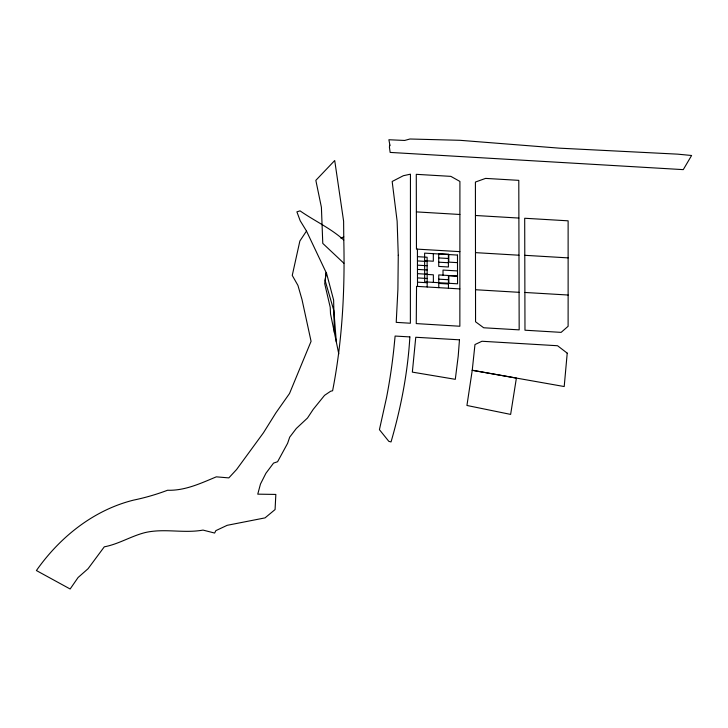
<?xml version="1.0" encoding="UTF-8"?>
<svg xmlns="http://www.w3.org/2000/svg" width="728" height="728" viewBox="0 0 728 728"><rect width="100%" height="100%" fill="white"/><g stroke="black" fill="none" stroke-linecap="round" stroke-linejoin="round"><path stroke-width="1.09" d="M459.859 288.907L416.543 286.35L416.261 323.587L459.859 326.244L459.914 181.436L450.85 176.367L416.279 174.329L416.452 249.085L459.878 251.651M568.131 295.022L568.113 326.29L561.133 332.368L524.979 330.212L524.697 218.254L568.122 220.821L568.131 295.022L524.879 292.465M343.789 240.031C330.667 228.228 314.451 220.921 300.045 210.856L296.897 211.857L300.218 220.784L306.488 231.04L299.863 241.023L292.256 275.411L297.934 285.412L302.002 299.554L311.074 341.323L289.517 393.511L275.921 412.831L263.463 432.76L236.591 469.515L228.829 477.896L216.325 476.84C200.664 483.356 184.958 490.809 167.558 490.253C156.438 494.449 145.118 497.725 133.506 500.136C93.502 510.119 59.805 537.209 36.4 570.543L70.143 588.998L78.069 577.522L88.052 568.732L104.295 546.819C118.437 544.235 131.04 536.136 145.018 532.605C164.109 528.109 183.756 533.588 203.012 530.093L214.633 533.051L215.87 530.63L227.172 525.316L265.038 517.881L275.075 509.564L275.839 494.43L257.757 494.157L260.478 484.029L265.911 473.282L273.546 463.099L277.586 461.734L287.606 443.316L289.708 437.146L296.305 428.483L307.498 418.018L313.195 409.391L324.551 395.349L330.685 391.209L332.596 390.79C342.287 341.186 344.99 290.49 343.789 240.031L343.607 221.139L334.716 160.524L315.843 180.353L321.403 207.289L322.777 243.398L343.889 263.254M340.886 238.174L343.762 236.873M416.38 211.893L459.887 214.478M475.439 215.488L475.557 321.776L483.692 327.773L519.173 329.866L518.791 180.353L485.585 178.396L475.411 182.046L475.439 215.488L518.882 218.063M524.788 255.31L568.122 257.885M475.493 252.634L518.982 255.219M417.444 256.675L427.118 257.239L427.181 286.978M438.72 257.93L448.393 258.495M424.633 260.706L433.333 261.216L433.315 253.644M457.502 262.644L448.803 262.126L448.785 254.563M417.453 260.915L427.127 261.489M438.729 262.18L448.403 262.744M417.463 265.165L427.136 265.738M457.521 270.934L443.015 270.07L443.024 275.175M417.472 269.415L427.145 269.988M417.481 273.664L427.154 274.238M457.53 276.03L438.757 274.92L438.784 287.66M424.661 274.292L433.36 274.811L433.378 282.373M457.53 276.24L448.83 275.721L448.848 283.292M417.49 277.914L427.163 278.478M438.766 279.17L448.439 279.743M417.499 282.155L427.172 282.728M438.775 283.42L448.448 283.984M475.53 289.735L519.091 292.319M306.488 231.04L326.644 273.61L333.624 300.082L334.343 332.359L338.793 353.954M334.343 332.359L330.521 313.904L330.221 307.307L324.706 283.692L326.162 272.727L325.125 280.553L333.861 310.647L336.309 341.896M448.43 275.493L448.457 288.233M417.417 249.14L417.508 286.404M398.262 255.273L397.907 289.28L396.223 322.368L410.374 323.232L410.446 174.174L403.358 175.712L392.164 181.481L397.133 221.185L398.262 255.273M567.221 353.153L564.209 386.541L472.245 370.27L474.965 344.553L481.963 341.259L557.557 345.736L567.221 353.153M459.468 339.821L458.212 356.101L455.3 379.324L412.348 372.117L415.761 337.264L459.468 339.821M409.864 336.918C407.78 372.527 400.955 407.707 391.036 441.932L388.825 441.341L379.425 429.675L386.495 397.788A768.177 664.582 14.2 0 0 394.048 346.901L395.113 336.054L409.864 336.918M472.245 370.27L466.939 405.469L510.637 414.405L516.389 378.087L472.245 370.27M389.908 145.181L389.389 146.919L390.153 152.416L683.264 169.633L691.6 155.492L677.686 154.154L559.332 148.157L459.996 140.304L409.946 139.002L404.686 140.449L388.889 139.749L389.908 145.181M448.384 254.254L438.711 253.681L438.738 266.421L448.412 266.994L448.384 254.254M457.484 255.073L424.615 253.135L424.679 281.863L457.548 283.802L457.484 255.073"/></g></svg>
